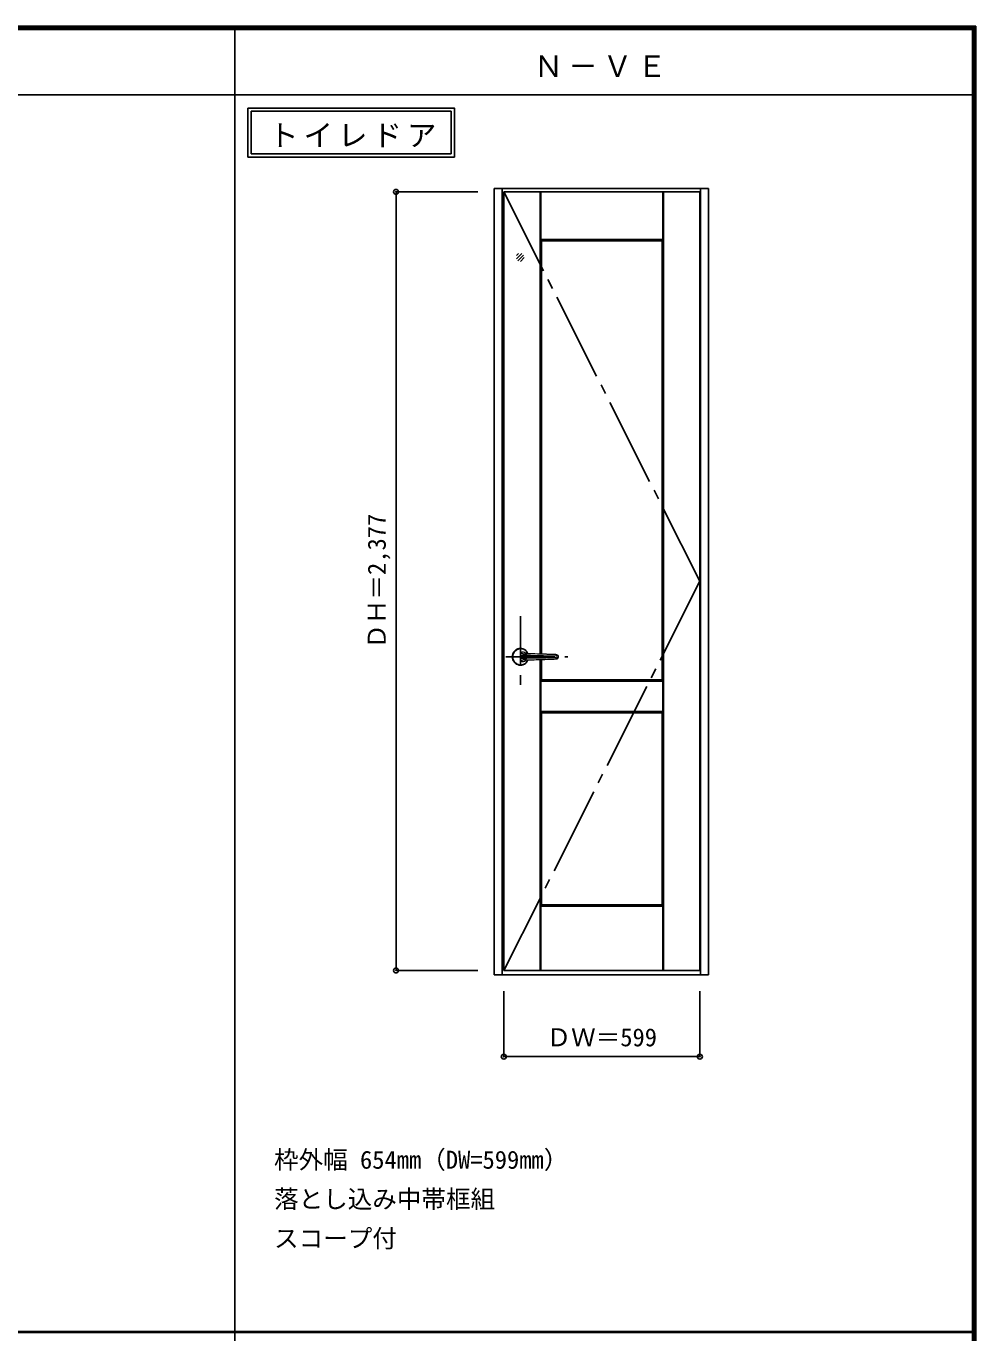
# Model space of a CAD drawing. Units: millimetres, scale not verified. Extents: x -6000 to 5700, y -4307 to 4175.
# Drawn here: x 2799 to 5700, y 186 to 4175 of the extents above; entities that cross this region are included whole.
import ezdxf
from ezdxf.enums import TextEntityAlignment as Align

# ---------------------------------------------------------------- set-up
doc = ezdxf.new("R2010")
doc.units = ezdxf.units.MM
doc.header["$LTSCALE"] = 30
doc.header["$PDMODE"] = 32
doc.header["$PDSIZE"] = 15
for name, pattern in [('CHAIN1', [8, 5, -1, 1, -1]), ('CHAIN2', [12, 9, -1, 1, -1]), ('DASHED1', [1.8, 1.2, -0.6])]:
    doc.linetypes.add(name, pattern=pattern)
for name, color, linetype in [('0-1_通り芯', 4, 'CHAIN1'), ('0-2_扉', 3, 'Continuous'), ('0-3_仕上げ', 7, 'Continuous'), ('0-4_枠', 3, 'Continuous'), ('0-7', 7, 'CHAIN2'), ('0-A_文字', 7, 'Continuous'), ('0-B_寸法', 7, 'Continuous'), ('0-C_ハッチ', 4, 'DASHED1'), ('F-1_枠', 6, 'Continuous')]:
    doc.layers.add(name, color=color, linetype=linetype)
doc.layers.add('0-5_レバー', color=7, linetype='Continuous', lineweight=18)
doc.styles.add('ＭＳ ゴシック', font='')
doc.styles.get('ＭＳ ゴシック').set_extended_font_data('MS Gothic')

msp = doc.modelspace()

# ---------------------------------------------------------------- linework, layer by layer
at = {"layer": '0-1_通り芯'}
for p, q in [((4309, 2373.75), (4309, 2163.75)), ((4264, 2249.75), (4454, 2249.75))]:
    msp.add_line(p, q, dxfattribs=at)
at = {"layer": '0-2_扉'}
for p, q in [((4258, 1292.25), (4258, 3669.25)), ((4258, 3669.25), (4857, 3669.25)), ((4857, 1292.25), (4857, 3669.25)), ((4258, 1292.25), (4857, 1292.25))]:
    msp.add_line(p, q, dxfattribs=at)
at = {"layer": '0-3_仕上げ'}
for p, q in [((4369, 2257.98), (4369, 3669.25)), ((4370, 3522.25), (4370, 3669.25)), ((4371, 3523.25), (4371, 3669.25)), ((4745, 3522.25), (4745, 3669.25)), ((4746, 1292.25), (4746, 3669.25)), ((4373, 3519.25), (4742, 3519.25)), ((4373, 2257.85), (4373, 3519.25)), ((4742, 3519.25), (4745, 3522.25)), ((4744, 3523.25), (4745, 3522.25)), ((4369, 1292.25), (4369, 2241.37)), ((4373, 2179.25), (4373, 2241.49)), ((4370, 2176.25), (4373, 2179.25)), ((4370, 2176.25), (4371, 2175.25)), ((4370, 2176.25), (4370, 2082.25)), ((4371, 2083.25), (4371, 2175.25)), ((4371, 2175.25), (4744, 2175.25)), ((4742, 2179.25), (4745, 2176.25)), ((4745, 2176.25), (4744, 2175.25)), ((4744, 2083.25), (4744, 2175.25)), ((4745, 2176.25), (4745, 2082.25)), ((4371, 2083.25), (4370, 2082.25)), ((4370, 2082.25), (4373, 2079.25)), ((4371, 2083.25), (4744, 2083.25)), ((4373, 1492.25), (4373, 2079.25)), ((4373, 2079.25), (4742, 2079.25)), ((4742, 2079.25), (4745, 2082.25)), ((4744, 2083.25), (4745, 2082.25)), ((4370, 1489.25), (4373, 1492.25)), ((4371, 1292.25), (4371, 1488.25)), ((4371, 1488.25), (4744, 1488.25)), ((4742, 1492.25), (4745, 1489.25)), ((4744, 1292.25), (4744, 1488.25))]:
    msp.add_line(p, q, dxfattribs=at)
for points in [[(4371, 3523.25), (4744, 3523.25), (4744, 3669.25)], [(4371, 3523.25), (4370, 3522.25), (4373, 3519.25)], [(4373, 2179.25), (4742, 2179.25), (4742, 3519.25)], [(4373, 1492.25), (4742, 1492.25), (4742, 2079.25)], [(4370, 1292.25), (4370, 1489.25), (4371, 1488.25)], [(4745, 1292.25), (4745, 1489.25), (4744, 1488.25)]]:
    msp.add_lwpolyline(points, dxfattribs=at)
at = {"layer": '0-4_枠'}
for p, q in [((4229, 1279.25), (4229, 3679.25)), ((4229, 3679.25), (4883, 3679.25)), ((4253, 1279.25), (4253, 3679.25)), ((4859, 1279.25), (4859, 3679.25)), ((4883, 1279.25), (4883, 3679.25)), ((4229, 1279.25), (4883, 1279.25))]:
    msp.add_line(p, q, dxfattribs=at)
at = {"layer": '0-5_レバー'}
for p, q in [((4309, 2254.75), (4315.19, 2254.73)), ((4328.57, 2244.91), (4309, 2244.75)), ((4311.71, 2262.66), (4311.5, 2261.97)), ((4311.5, 2261.97), (4311.5, 2261.93)), ((4311.51, 2237.57), (4311.5, 2237.53)), ((4311.5, 2237.53), (4311.81, 2236.7)), ((4311.51, 2261.83), (4311.53, 2261.95)), ((4311.64, 2261.44), (4311.51, 2261.83)), ((4311.52, 2237.73), (4311.68, 2238.12)), ((4311.52, 2237.59), (4311.52, 2237.73)), ((4311.99, 2261), (4311.64, 2261.44)), ((4311.68, 2238.12), (4312.04, 2238.55)), ((4312.28, 2263.26), (4311.71, 2262.66)), ((4311.81, 2236.7), (4313.01, 2235.84)), ((4312.57, 2260.52), (4311.99, 2261)), ((4312.04, 2238.55), (4312.65, 2239.02)), ((4313.22, 2263.75), (4312.28, 2263.26)), ((4313.36, 2260.06), (4312.57, 2260.52)), ((4312.65, 2239.02), (4313.48, 2239.49)), ((4313.01, 2235.84), (4313.9, 2235.57)), ((4314.46, 2264.02), (4313.22, 2263.75)), ((4314.34, 2259.64), (4313.36, 2260.06)), ((4313.48, 2239.49), (4314.52, 2239.89)), ((4313.9, 2235.57), (4315.02, 2235.45)), ((4315.47, 2259.31), (4314.34, 2259.64)), ((4314.73, 2264.04), (4314.46, 2264.02)), ((4314.52, 2239.89), (4315.74, 2240.22)), ((4315.02, 2264.05), (4314.73, 2264.04)), ((4315.19, 2254.73), (4327.57, 2254.61)), ((4316.73, 2259.06), (4315.47, 2259.31)), ((4315.74, 2240.22), (4317.09, 2240.43)), ((4317.2, 2259.02), (4316.73, 2259.06)), ((4317.09, 2240.43), (4317.44, 2240.46)), ((4327.57, 2254.61), (4339.94, 2254.38)), ((4327.92, 2240.76), (4329.03, 2240.67)), ((4327.92, 2240.76), (4327.92, 2240.76)), ((4348.14, 2245.28), (4328.57, 2244.91)), ((4329.03, 2240.66), (4335.79, 2240.71)), ((4332.88, 2258.7), (4329.05, 2258.74)), ((4337.67, 2258.64), (4332.88, 2258.7)), ((4335.79, 2240.71), (4343.5, 2240.8)), ((4341.79, 2258.58), (4337.67, 2258.64)), ((4339.94, 2254.38), (4379.22, 2253.61)), ((4345.24, 2258.53), (4341.79, 2258.58)), ((4343.5, 2240.8), (4350.5, 2240.92)), ((4348.01, 2258.48), (4345.24, 2258.53)), ((4350.48, 2258.43), (4348.01, 2258.48)), ((4387.27, 2246.04), (4348.14, 2245.28)), ((4353, 2258.37), (4350.48, 2258.43)), ((4350.5, 2240.92), (4356.79, 2241.05)), ((4360.65, 2258.19), (4353, 2258.37)), ((4356.79, 2241.05), (4362.38, 2241.19)), ((4368.41, 2257.98), (4360.65, 2258.19)), ((4362.38, 2241.19), (4367.25, 2241.32)), ((4367.25, 2241.32), (4371.54, 2241.45)), ((4376.34, 2257.75), (4368.41, 2257.98)), ((4371.54, 2241.45), (4377.17, 2241.62)), ((4379.59, 2257.65), (4376.34, 2257.75)), ((4377.17, 2241.62), (4383.75, 2241.85)), ((4379.22, 2253.61), (4418.5, 2252.85)), ((4382.96, 2257.54), (4379.59, 2257.65)), ((4386.13, 2257.43), (4382.96, 2257.54)), ((4383.75, 2241.85), (4391.27, 2242.12)), ((4388.81, 2257.34), (4386.13, 2257.43)), ((4412.25, 2246.53), (4387.27, 2246.04)), ((4391, 2257.27), (4388.81, 2257.34)), ((4393.33, 2257.19), (4391, 2257.27)), ((4391.27, 2242.12), (4397.53, 2242.36)), ((4396.64, 2257.07), (4393.33, 2257.19)), ((4400.6, 2256.93), (4396.64, 2257.07)), ((4397.53, 2242.36), (4404.32, 2242.63)), ((4404.51, 2256.79), (4400.6, 2256.93)), ((4404.32, 2242.63), (4411.64, 2242.93)), ((4410.54, 2256.57), (4404.51, 2256.79)), ((4413.94, 2256.45), (4410.54, 2256.57)), ((4411.64, 2242.93), (4415.5, 2243.09)), ((4418.5, 2246.65), (4412.25, 2246.53)), ((4415.99, 2256.37), (4413.94, 2256.45)), ((4415.5, 2243.09), (4416.29, 2243.13)), ((4417.19, 2256.32), (4415.99, 2256.37)), ((4416.29, 2243.13), (4417.09, 2243.16)), ((4417.09, 2243.16), (4417.89, 2243.2)), ((4417.87, 2256.29), (4417.19, 2256.32)), ((4418.26, 2256.28), (4417.87, 2256.29)), ((4417.89, 2243.2), (4418.69, 2243.23)), ((4418.48, 2256.27), (4418.26, 2256.28)), ((4418.6, 2256.26), (4418.48, 2256.27)), ((4418.75, 2256.26), (4418.6, 2256.26)), ((4418.69, 2243.23), (4419.05, 2243.31)), ((4418.76, 2256.26), (4418.75, 2256.26)), ((4418.76, 2256.26), (4418.76, 2256.26)), ((4418.77, 2256.26), (4418.76, 2256.26)), ((4418.78, 2256.26), (4418.77, 2256.26)), ((4419.76, 2256.14), (4418.78, 2256.26))]:
    msp.add_line(p, q, dxfattribs=at)
for centre, radius, start, end in [((4309, 2249.75), 25.5, 20.65289, 180), ((4309, 2249.75), 24.5, 21.45788, 180), ((4308.96, 2249.78), 24.13, 21.74691, 180.06246), ((4309, 2249.75), 25.5, 180, 339.38299), ((4309, 2249.75), 24.5, 180, 338.14759), ((4309, 2249.75), 24.16, 180.00292, 337.94526), ((4315.73, 2249.99), 14.08, 37.43737, 92.89357), ((4315.91, 2249.12), 13.7, 266.26788, 322.96576), ((4323.69, 2293.58), 35.2, 259.51273, 276.96545), ((4323.55, 2205.37), 35.66, 82.96562, 100.12928), ((4317.29, 2239.98), 0.496, 81.66889, 90.94808), ((4317.3, 2259.36), 0.39, 267.80806, 279.08175), ((4329.05, 2252.33), 6.4, 89.95212, 99.74092), ((4418.5, 2249.75), 3.1, 270.02061, 89.97939), ((4418.57, 2249.76), 6.5, 272.06877, 78.4031), ((4418.75, 2251.32), 4.94, 76.59295, 86.35351)]:
    msp.add_arc(centre, radius, start, end, dxfattribs=at)
at = {"layer": '0-7'}
msp.add_lwpolyline([(4258, 3669.25), (4857, 2480.75), (4258, 1292.25)], dxfattribs=at)
at = {"layer": '0-A_文字'}
for p, q in [((3476.4, 3925), (3476.4, 3775)), ((3486.4, 3915), (3486.4, 3785)), ((3486.4, 3915), (4097.43, 3915)), ((4097.43, 3915), (4097.43, 3785)), ((3476.4, 3775), (4107.43, 3775)), ((3486.4, 3785), (4097.43, 3785))]:
    msp.add_line(p, q, dxfattribs=at)
msp.add_lwpolyline([(3476.4, 3925), (4107.43, 3925), (4107.43, 3775)], dxfattribs=at)
at = {"layer": '0-B_寸法', "color": 4}
for p, q in [((3929, 3669.25), (4179, 3669.25)), ((3929, 3669.25), (3929, 1292.25)), ((3929, 1292.25), (4179, 1292.25)), ((4258, 1029.25), (4258, 1229.25)), ((4857, 1029.25), (4857, 1229.25)), ((4258, 1029.25), (4857, 1029.25))]:
    msp.add_line(p, q, dxfattribs=at)
at = {"layer": '0-B_寸法'}
for p in [(3929, 3669.25), (3929, 1292.25), (4258, 1029.25), (4857, 1029.25)]:
    msp.add_point(p, dxfattribs=at)
at = {"layer": '0-C_ハッチ'}
for p, q in [((4296.5, 3464.35), (4312.9, 3480.75)), ((4296.58, 3474.32), (4302.93, 3480.67)), ((4300.97, 3458.92), (4318.33, 3476.28)), ((4308.72, 3456.77), (4320.48, 3468.53))]:
    msp.add_line(p, q, dxfattribs=at)
at = {"layer": 'F-1_枠'}
for p, q in [((-6000, 4175), (5700, 4175)), ((-6000, 4170), (5700, 4170)), ((-6000, 4165), (5700, 4165)), ((3436.4, 4175), (3436.4, -3790)), ((5690, 4175), (5690, -4205)), ((5695, 4175), (5695, -4205)), ((5700, 4175), (5700, -4205)), ((-6000, 3965), (5700, 3965)), ((-6000, 190.5), (5700, 190.5)), ((-6000, 187.5), (5700, 187.5))]:
    msp.add_line(p, q, dxfattribs=at)

# ---------------------------------------------------------------- texts
at = {"layer": '0-A_文字', "style": 'ＭＳ ゴシック'}
for s, p in [('枠外幅 654mm（DW=599mm）', (3556.4, 670.5)), ('落とし込み中帯框組', (3556.4, 550.5)), ('スコープ付', (3556.4, 430.5))]:
    msp.add_text(s, height=54.99, dxfattribs=at).set_placement(p, align=Align.BOTTOM_LEFT)
at = {"layer": '0-A_文字', "char_height": 65.98, "attachment_point": 7, "style": 'ＭＳ ゴシック'}
for s, insert in [('\\T1.17;Ｎ－ＶＥ', (4349.7, 4020)), ('\\T1.17;トイレドア', (3541.06, 3805))]:
    msp.add_mtext(s, dxfattribs=dict(at, insert=insert))
at = {"layer": '0-B_寸法', "style": 'ＭＳ ゴシック'}
msp.add_text('ＤＨ＝2,377', height=54.99, rotation=90, dxfattribs=at).set_placement((3914, 2274.5), align=Align.BOTTOM_LEFT)
msp.add_text('ＤＷ＝599', height=54.99, dxfattribs=at).set_placement((4388.75, 1044.25), align=Align.BOTTOM_LEFT)

doc.saveas('drawing.dxf')
